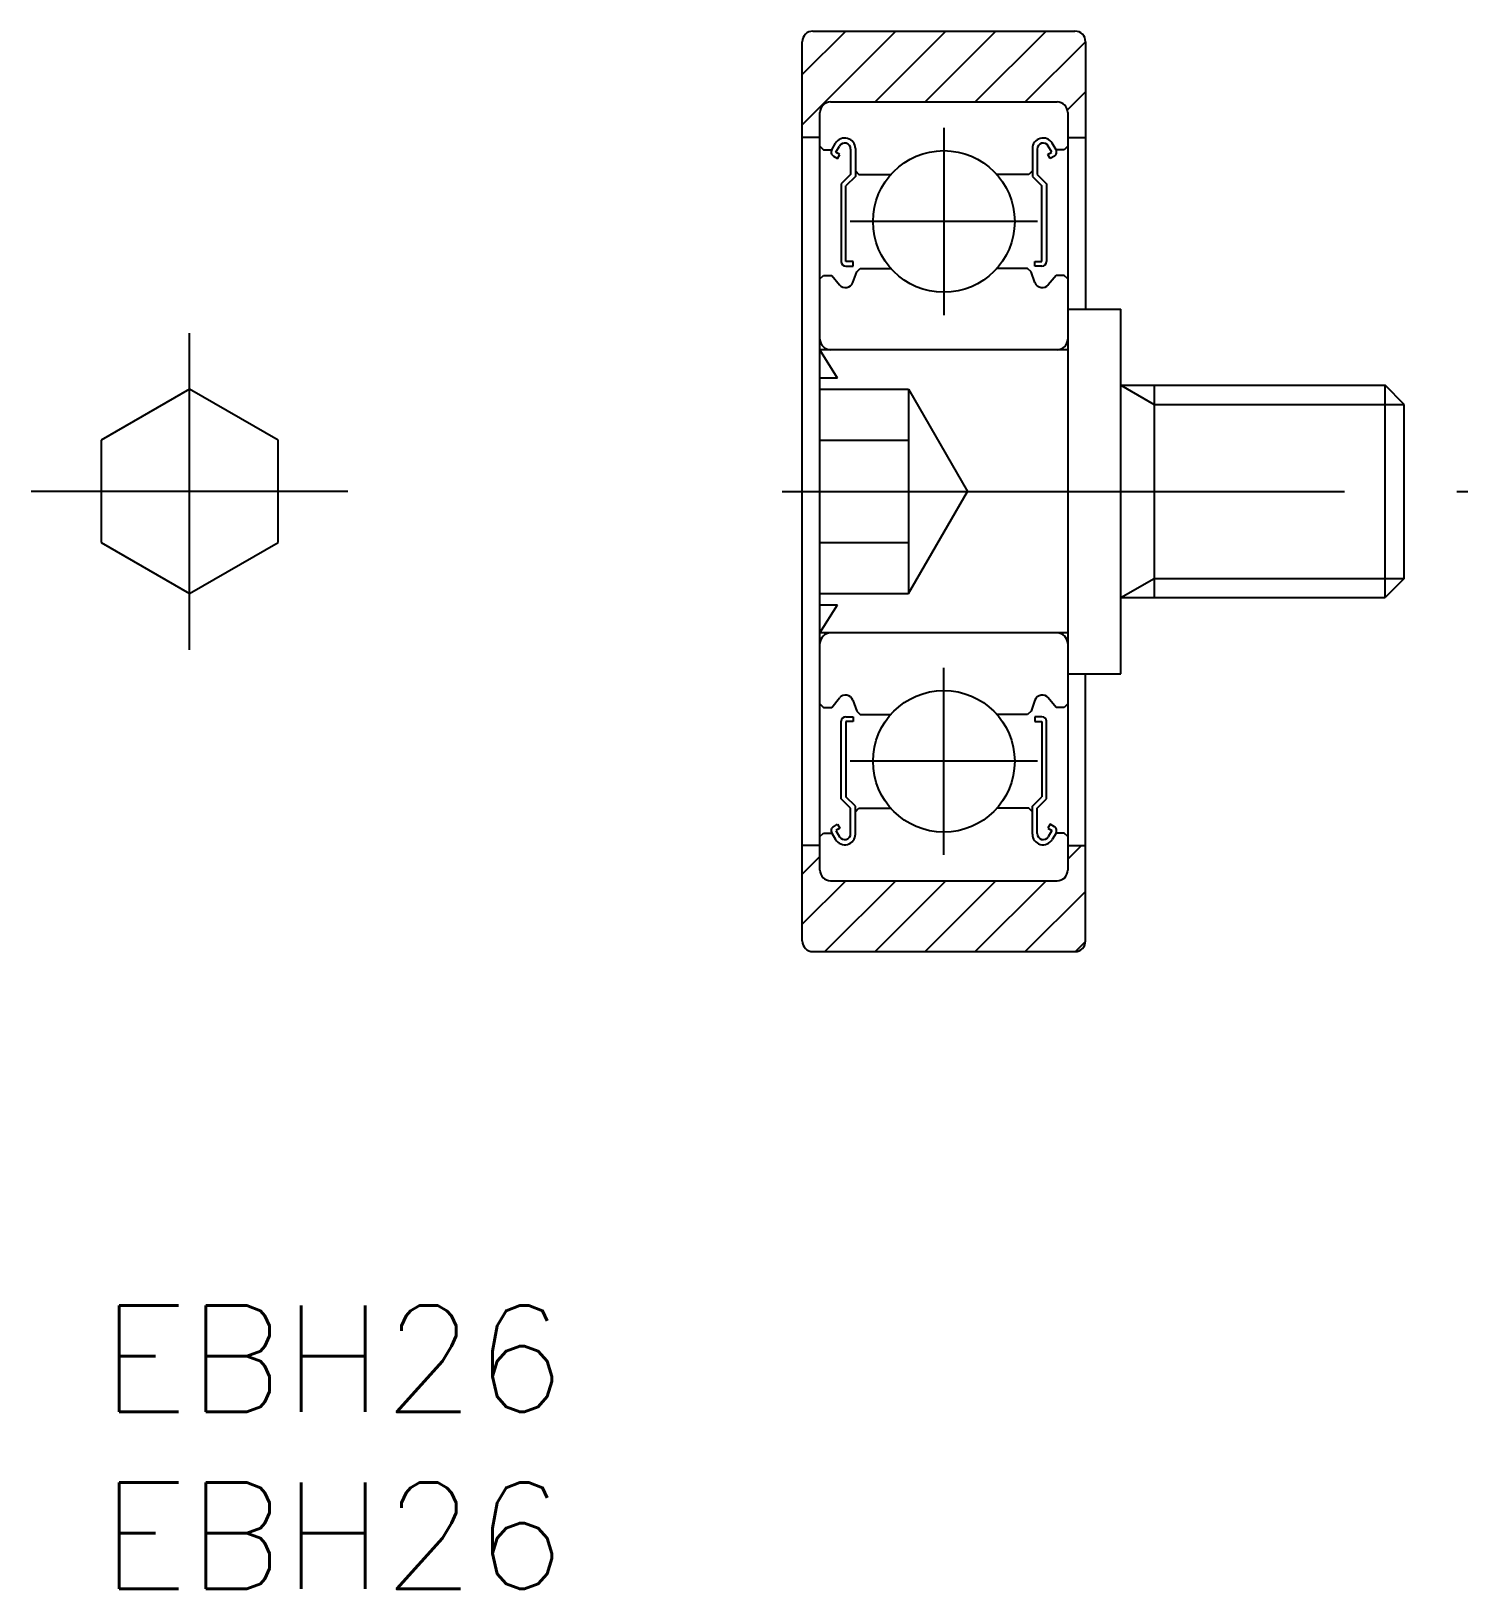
# Model space of a CAD drawing. Extents: x -2 to 38.6, y -8 to 36.
import ezdxf

# ---------------------------------------------------------------- set-up
doc = ezdxf.new("R2010")
doc.units = 0
doc.header["$LTSCALE"] = 0.5
doc.linetypes.add('CENTER', pattern=[50.8, 31.75, -6.35, 6.35, -6.35])
doc.linetypes.add('DASHED', pattern=[19.05, 12.7, -6.35])
for name, color, linetype in [('MSM_CENTER', 1, 'CENTER'), ('MSM_CONTINUOUS', 7, 'CONTINUOUS'), ('MSM_DASHED', 4, 'DASHED'), ('MSM_NARROW', 5, 'CONTINUOUS'), ('MSM_PART_NUMBER', 7, 'CONTINUOUS')]:
    doc.layers.add(name, color=color, linetype=linetype)
doc.styles.get("Standard").update_dxf_attribs({"font": 'txt.shx', "height": 3, "bigfont": 'bigfont.shx'})

# ---------------------------------------------------------------- blocks, each defined once
blk = doc.blocks.new('*U3')
at = {"layer": 'MSM_PART_NUMBER'}
blk.add_text('EBH26', height=3, dxfattribs=at).set_placement((0, -3))
blk = doc.blocks.new('*U4')
at = {"layer": 'MSM_PART_NUMBER'}
blk.add_text('EBH26', height=3, dxfattribs=at).set_placement((0, -8))

msp = doc.modelspace()

# ---------------------------------------------------------------- linework, layer by layer
at = {"layer": 'MSM_CENTER'}
for p, q in [((23.806, 33.269), (23.806, 27.981)), ((26.45, 30.625), (21.162, 30.625)), ((2.5, 18.527), (2.5, 27.473)), ((6.973, 23), (-1.973, 23)), ((19.242, 23), (38.605, 23)), ((23.806, 12.731), (23.806, 18.019)), ((26.45, 15.375), (21.162, 15.375))]:
    msp.add_line(p, q, dxfattribs=at)
at = {"layer": 'MSM_CONTINUOUS'}
for p, q in [((19.806, 10.3), (19.806, 35.7)), ((20.106, 36), (27.506, 36)), ((27.806, 35.7), (27.806, 28.15)), ((20.606, 34), (27.006, 34)), ((20.306, 12.3), (20.306, 33.7)), ((27.306, 33.7), (27.306, 12.3)), ((20.307, 33), (19.806, 33)), ((27.306, 33), (27.806, 33)), ((20.306, 32.75), (20.406, 32.65)), ((20.406, 32.65), (20.639, 32.65)), ((20.639, 32.65), (20.748, 32.833)), ((20.755, 32.583), (20.857, 32.755)), ((20.87, 32.517), (20.755, 32.583)), ((21.173, 32.668), (21.173, 31.95)), ((21.306, 32.681), (21.306, 31.895)), ((26.306, 32.681), (26.306, 31.895)), ((26.439, 32.668), (26.439, 31.95)), ((26.742, 32.517), (26.857, 32.583)), ((26.857, 32.583), (26.756, 32.755)), ((26.973, 32.65), (26.864, 32.833)), ((27.206, 32.65), (26.973, 32.65)), ((27.306, 32.75), (27.206, 32.65)), ((20.686, 32.471), (20.805, 32.403)), ((20.805, 32.403), (20.87, 32.517)), ((26.808, 32.403), (26.742, 32.517)), ((26.926, 32.471), (26.808, 32.403)), ((21.173, 31.95), (20.906, 31.683)), ((20.906, 31.683), (20.906, 29.495)), ((21.306, 31.895), (21.04, 31.628)), ((21.306, 32.05), (21.406, 31.95)), ((21.406, 31.95), (22.308, 31.95)), ((26.206, 31.95), (25.304, 31.95)), ((26.306, 32.05), (26.206, 31.95)), ((26.306, 31.895), (26.573, 31.628)), ((26.439, 31.95), (26.706, 31.683)), ((26.706, 31.683), (26.706, 29.495)), ((21.04, 29.498), (21.04, 31.628)), ((26.573, 29.498), (26.573, 31.628)), ((21.24, 29.498), (21.04, 29.498)), ((21.24, 29.365), (21.24, 29.498)), ((26.373, 29.365), (26.373, 29.498)), ((26.373, 29.498), (26.573, 29.498)), ((20.306, 29), (20.406, 29.1)), ((20.406, 29.1), (20.639, 29.1)), ((20.639, 29.1), (20.856, 28.835)), ((21.036, 29.365), (21.24, 29.365)), ((21.233, 28.899), (21.345, 29.206)), ((21.345, 29.206), (21.445, 29.3)), ((21.445, 29.3), (22.308, 29.3)), ((26.168, 29.3), (25.304, 29.3)), ((26.268, 29.206), (26.168, 29.3)), ((26.379, 28.899), (26.268, 29.206)), ((26.576, 29.365), (26.373, 29.365)), ((26.973, 29.1), (26.756, 28.835)), ((27.206, 29.1), (26.973, 29.1)), ((27.306, 29), (27.206, 29.1)), ((27.306, 28.15), (28.806, 28.15)), ((28.806, 17.85), (28.806, 28.15)), ((27.306, 27), (20.306, 27)), ((28.806, 26), (36.265, 26)), ((29.744, 26), (29.744, 20)), ((36.265, 20), (36.265, 26)), ((36.806, 25.458), (36.265, 26)), ((2.5, 25.887), (0, 24.443)), ((5, 24.443), (2.5, 25.887)), ((36.806, 20.541), (36.806, 25.458)), ((0, 24.443), (0, 21.557)), ((5, 21.557), (5, 24.443)), ((0, 21.557), (2.5, 20.113)), ((2.5, 20.113), (5, 21.557)), ((36.806, 20.541), (36.265, 20)), ((28.806, 20), (36.265, 20)), ((27.306, 19), (20.306, 19)), ((27.306, 17.85), (28.806, 17.85)), ((27.806, 10.3), (27.806, 17.85)), ((20.639, 16.9), (20.856, 17.165)), ((26.973, 16.9), (26.756, 17.165)), ((20.306, 17), (20.406, 16.9)), ((20.406, 16.9), (20.639, 16.9)), ((21.233, 17.101), (21.345, 16.794)), ((21.345, 16.794), (21.445, 16.7)), ((26.268, 16.794), (26.168, 16.7)), ((26.379, 17.101), (26.268, 16.794)), ((27.206, 16.9), (26.973, 16.9)), ((27.306, 17), (27.206, 16.9)), ((20.906, 14.317), (20.906, 16.505)), ((21.036, 16.635), (21.24, 16.635)), ((21.24, 16.502), (21.04, 16.502)), ((21.04, 16.502), (21.04, 14.372)), ((21.24, 16.635), (21.24, 16.502)), ((21.445, 16.7), (22.308, 16.7)), ((26.168, 16.7), (25.304, 16.7)), ((26.576, 16.635), (26.373, 16.635)), ((26.373, 16.635), (26.373, 16.502)), ((26.373, 16.502), (26.573, 16.502)), ((26.573, 16.502), (26.573, 14.372)), ((26.706, 14.317), (26.706, 16.505)), ((21.173, 14.05), (20.906, 14.317)), ((21.306, 14.105), (21.04, 14.372)), ((21.306, 13.319), (21.306, 14.105)), ((26.306, 14.105), (26.573, 14.372)), ((26.306, 13.319), (26.306, 14.105)), ((26.439, 14.05), (26.706, 14.317)), ((21.173, 13.332), (21.173, 14.05)), ((21.306, 13.95), (21.406, 14.05)), ((21.406, 14.05), (22.308, 14.05)), ((26.206, 14.05), (25.304, 14.05)), ((26.306, 13.95), (26.206, 14.05)), ((26.439, 13.332), (26.439, 14.05)), ((20.306, 13.25), (20.406, 13.35)), ((20.406, 13.35), (20.639, 13.35)), ((20.639, 13.35), (20.748, 13.167)), ((20.686, 13.529), (20.805, 13.597)), ((20.87, 13.483), (20.755, 13.417)), ((20.755, 13.417), (20.857, 13.245)), ((20.805, 13.597), (20.87, 13.483)), ((26.808, 13.597), (26.742, 13.483)), ((26.742, 13.483), (26.857, 13.417)), ((26.857, 13.417), (26.756, 13.245)), ((26.926, 13.529), (26.808, 13.597)), ((26.973, 13.35), (26.864, 13.167)), ((27.206, 13.35), (26.973, 13.35)), ((27.306, 13.25), (27.206, 13.35)), ((20.306, 13), (19.806, 13)), ((27.306, 13), (27.806, 13)), ((20.606, 12), (27.006, 12)), ((20.106, 10), (27.506, 10))]:
    msp.add_line(p, q, dxfattribs=at)
for centre in [(23.806, 30.625), (23.806, 15.375)]:
    msp.add_circle(centre, 2, dxfattribs=at)
for centre, radius, start, end in [((20.106, 35.7), 0.3, 90, 180), ((27.506, 35.7), 0.3, 0, 90), ((20.606, 33.7), 0.3, 90, 180), ((27.006, 33.7), 0.3, 0, 90), ((20.751, 32.584), 0.13, 149.3826, 240.0083), ((21.006, 32.681), 0.3, 0, 149.3826), ((21.003, 32.668), 0.17, 0, 149.3789), ((26.606, 32.681), 0.3, 30.6174, 180), ((26.609, 32.668), 0.17, 30.6211, 180), ((26.861, 32.584), 0.13, 299.9917, 30.6174), ((21.036, 29.495), 0.13, 180, 270), ((26.576, 29.495), 0.13, 270, 0), ((21.026, 28.974), 0.22, 219.2766, 340.0001), ((26.586, 28.974), 0.22, 199.9999, 320.7234), ((20.606, 27.3), 0.3, 180, 270), ((27.006, 27.3), 0.3, 270, 0), ((20.606, 18.7), 0.3, 90, 180), ((27.006, 18.7), 0.3, 0, 90), ((21.026, 17.026), 0.22, 19.9999, 140.7234), ((26.586, 17.026), 0.22, 39.2766, 160.0001), ((21.036, 16.505), 0.13, 90, 180), ((26.576, 16.505), 0.13, 360, 90), ((20.751, 13.416), 0.13, 119.9917, 210.6174), ((21.006, 13.319), 0.3, 210.6174, 0), ((21.003, 13.332), 0.17, 210.6211, 0), ((26.606, 13.319), 0.3, 180, 329.3826), ((26.609, 13.332), 0.17, 180, 329.3789), ((26.861, 13.416), 0.13, 329.3826, 60.0083), ((20.606, 12.3), 0.3, 180, 270), ((27.006, 12.3), 0.3, 270, 0), ((20.106, 10.3), 0.3, 180, 270), ((27.506, 10.3), 0.3, 270, 0)]:
    msp.add_arc(centre, radius, start, end, dxfattribs=at)
at = {"layer": 'MSM_DASHED'}
for p, q in [((20.806, 26.2), (20.306, 27)), ((20.806, 26.2), (20.306, 26.2)), ((20.306, 25.887), (22.806, 25.887)), ((22.806, 25.887), (24.473, 23)), ((22.806, 25.887), (22.806, 20.113)), ((20.306, 24.443), (22.806, 24.443)), ((22.806, 20.113), (24.473, 23)), ((20.306, 21.557), (22.806, 21.557)), ((20.306, 20.113), (22.806, 20.113)), ((20.306, 19.8), (20.806, 19.8)), ((20.306, 19), (20.806, 19.8))]:
    msp.add_line(p, q, dxfattribs=at)
at = {"layer": 'MSM_NARROW'}
for p, q in [((19.806, 33.358), (22.448, 36)), ((19.806, 34.772), (21.034, 36)), ((21.863, 34), (23.863, 36)), ((23.277, 34), (25.277, 36)), ((24.691, 34), (26.691, 36)), ((26.105, 34), (27.806, 35.701)), ((27.296, 33.777), (27.806, 34.286)), ((28.806, 26), (29.744, 25.458)), ((29.744, 25.458), (36.806, 25.458)), ((28.806, 20), (29.744, 20.541)), ((29.744, 20.541), (36.806, 20.541)), ((27.306, 12.615), (27.691, 13)), ((19.806, 12.186), (20.295, 12.675)), ((19.806, 10.772), (21.034, 12)), ((20.448, 10), (22.448, 12)), ((21.863, 10), (23.863, 12)), ((23.277, 10), (25.277, 12)), ((24.691, 10), (26.691, 12)), ((26.105, 10), (27.806, 11.701)), ((27.52, 10), (27.806, 10.286))]:
    msp.add_line(p, q, dxfattribs=at)

# ---------------------------------------------------------------- block references
at = {"layer": 'MSM_CONTINUOUS'}
for name in ['*U3', '*U4']:
    msp.add_blockref(name, (0, 0), dxfattribs=at)

doc.saveas('drawing.dxf')
